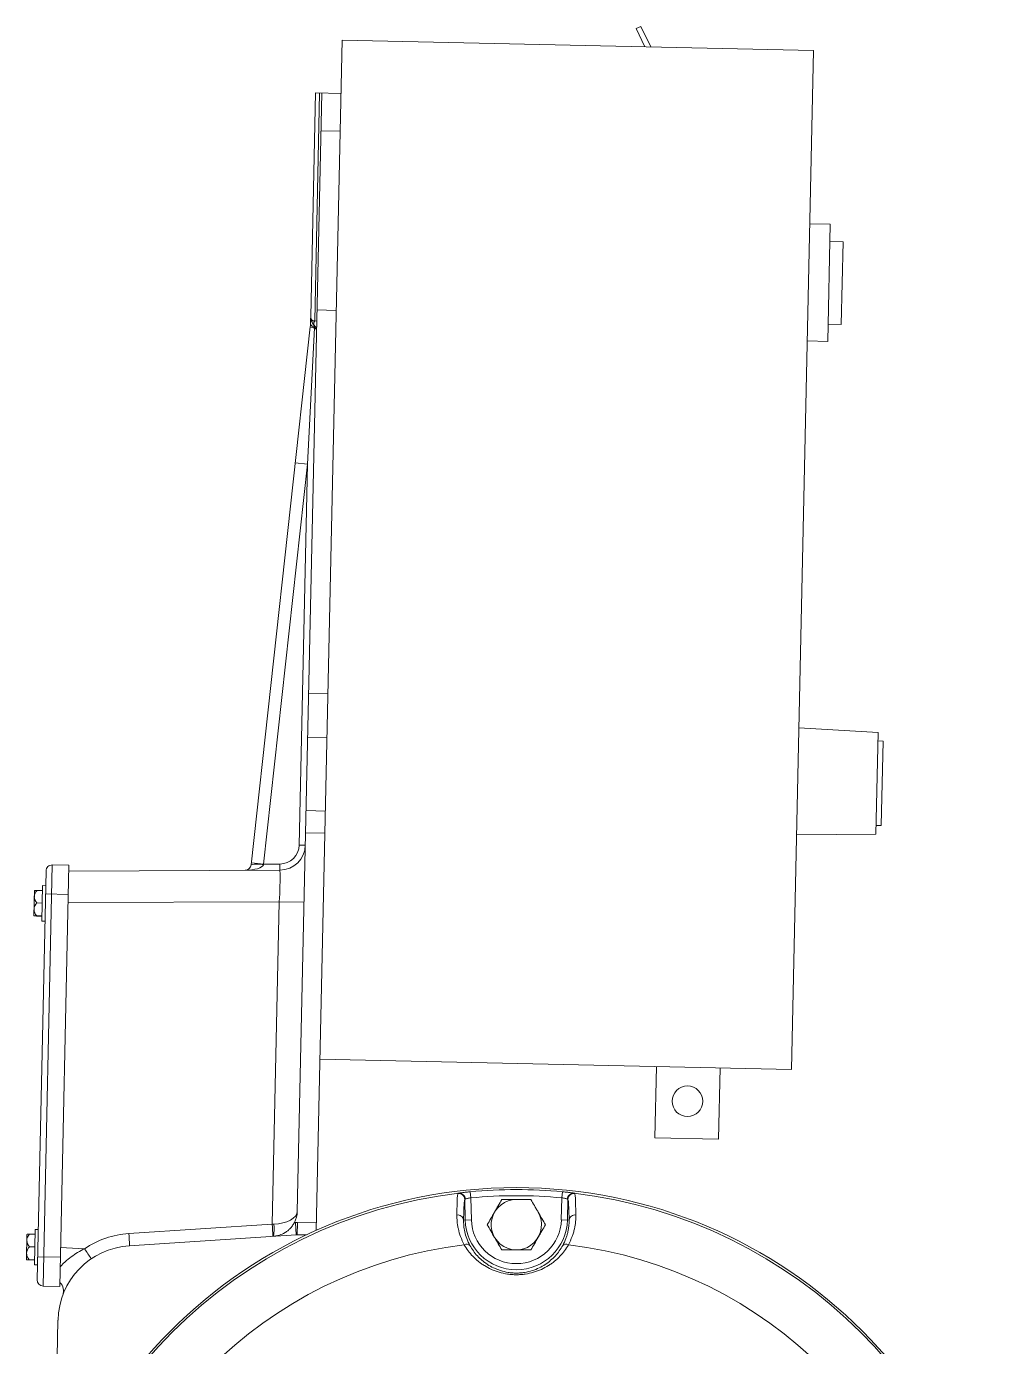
# Paper-space layout '_Left' of a CAD drawing. Header units: inches. Extents: x -5.2 to 5.3, y -9.6 to 16.2.
# Drawn here: x -4.81 to 4.8, y 3.24 to 16.2 of the extents above; entities that cross this region are included whole.
import ezdxf

# ---------------------------------------------------------------- set-up
doc = ezdxf.new("R2010")
doc.units = ezdxf.units.IN
doc.header["$MEASUREMENT"] = 0

psp = doc.layouts.new('_Left')

# ---------------------------------------------------------------- linework, layer by layer
at = {"color": 7, "linetype": 'Continuous', "lineweight": 15}
for p, q in [((1.176, 16.178), (1.222, 16.2)), ((1.222, 16.2), (1.319, 15.998)), ((1.263, 15.999), (1.176, 16.178)), ((-1.71, 16.064), (-1.965, 4.383)), ((2.919, 15.963), (-1.71, 16.064)), ((2.919, 15.963), (2.701, 5.965)), ((-1.911, 15.545), (-2.151, 4.571)), ((-2.019, 13.354), (-1.971, 15.547)), ((-1.931, 15.546), (-1.98, 13.309)), ((-1.721, 15.541), (-1.971, 15.547)), ((-1.729, 15.171), (-1.919, 15.175)), ((3.082, 14.259), (2.882, 14.263)), ((3.082, 14.259), (3.057, 13.109)), ((3.208, 14.086), (3.078, 14.089)), ((3.208, 14.086), (3.19, 13.276)), ((-1.768, 13.413), (-1.958, 13.417)), ((-2.602, 7.972), (-2.024, 13.253)), ((-1.983, 13.241), (-2.051, 11.903)), ((-2.001, 13.288), (-2, 13.285)), ((-1.981, 13.263), (-1.993, 13.277)), ((-1.96, 13.308), (-1.98, 13.309)), ((3.06, 13.279), (3.19, 13.276)), ((2.857, 13.114), (3.057, 13.109)), ((-2.051, 11.903), (-2.481, 7.979)), ((-2.051, 11.903), (-2.17, 11.916)), ((-2.132, 8.166), (-2.051, 11.903)), ((-1.85, 9.653), (-2.04, 9.657)), ((-1.859, 9.22), (-2.049, 9.224)), ((3.553, 9.272), (2.774, 9.315)), ((3.553, 9.272), (3.531, 8.273)), ((3.601, 9.186), (3.551, 9.188)), ((3.601, 9.186), (3.583, 8.357)), ((-1.875, 8.5), (-2.065, 8.504)), ((3.533, 8.358), (3.583, 8.357)), ((-2.072, 8.165), (-2.132, 8.166)), ((-1.88, 8.283), (-2.07, 8.287)), ((2.751, 8.265), (3.531, 8.273)), ((-4.705, 3.9), (-4.617, 7.913)), ((-4.556, 7.971), (-4.646, 3.838)), ((-4.556, 7.971), (-4.392, 7.968)), ((-4.392, 7.968), (-4.482, 3.835)), ((-4.393, 7.911), (-2.321, 7.92)), ((-2.481, 7.979), (-2.6, 7.992)), ((-2.481, 7.979), (-2.483, 7.973)), ((-2.481, 7.979), (-2.322, 7.98)), ((-2.321, 7.92), (-2.322, 7.98)), ((-4.737, 7.473), (-4.731, 7.718)), ((-4.704, 7.721), (-4.652, 7.72)), ((-4.651, 7.768), (-4.659, 7.42)), ((-4.62, 7.767), (-4.651, 7.768)), ((-4.398, 7.682), (-4.622, 7.687)), ((-4.707, 7.598), (-4.655, 7.597)), ((-2.328, 7.61), (-4.4, 7.601)), ((-2.397, 4.446), (-2.328, 7.61)), ((-2.328, 7.61), (-2.085, 7.605)), ((-4.663, 7.47), (-4.733, 7.471)), ((-4.733, 7.47), (-4.663, 7.468)), ((-4.71, 7.472), (-4.658, 7.47)), ((-4.71, 7.468), (-4.658, 7.467)), ((-4.663, 7.468), (-4.663, 7.47)), ((-4.659, 7.42), (-4.628, 7.419)), ((2.701, 5.965), (-1.928, 6.066)), ((1.361, 5.294), (1.376, 5.994)), ((2.001, 5.981), (1.986, 5.281)), ((1.986, 5.281), (1.361, 5.294)), ((-0.501, 4.487), (-0.507, 4.689)), ((-0.447, 4.704), (-0.453, 4.764)), ((-0.447, 4.704), (-0.441, 4.488)), ((0.441, 4.488), (0.447, 4.704)), ((0.447, 4.704), (0.453, 4.764)), ((0.507, 4.689), (0.501, 4.487)), ((-3.804, 4.354), (-2.397, 4.446)), ((-2.397, 4.446), (-2.382, 4.447)), ((-2.179, 4.461), (-2.169, 4.462)), ((-2.169, 4.462), (-2.161, 4.342)), ((-2.148, 4.462), (-2.151, 4.342)), ((-2.148, 4.462), (-1.963, 4.458)), ((-0.518, 4.486), (-0.441, 4.488)), ((0.518, 4.486), (0.441, 4.488)), ((-4.81, 4.099), (-4.805, 4.344)), ((-4.778, 4.347), (-4.726, 4.346)), ((-4.725, 4.394), (-4.732, 4.046)), ((-4.694, 4.393), (-4.725, 4.394)), ((-2.161, 4.342), (-3.8, 4.234)), ((-2.059, 4.34), (-2.151, 4.342)), ((-4.781, 4.224), (-4.729, 4.223)), ((-4.474, 4.215), (-4.239, 4.204)), ((-4.736, 4.095), (-4.807, 4.097)), ((-4.807, 4.096), (-4.736, 4.094)), ((-4.783, 4.097), (-4.731, 4.096)), ((-4.783, 4.094), (-4.731, 4.093)), ((-4.736, 4.094), (-4.736, 4.095)), ((-4.732, 4.046), (-4.701, 4.045)), ((-4.7, 4.125), (-4.476, 4.121)), ((-4.482, 3.835), (-4.646, 3.838)), ((-4.52, 2.597), (-4.5, 3.502))]:
    psp.add_line(p, q, dxfattribs=at)
at = {"color": 8, "linetype": 'Continuous', "lineweight": 15}
psp.add_line((-0.507, 4.689), (-0.508, 4.68), dxfattribs=at)
at = {"color": 7, "linetype": 'Continuous', "lineweight": 15, "flags": 128}
for points in [[(-2.483, 7.973), (-2.489, 7.962), (-2.502, 7.952), (-2.519, 7.942), (-2.542, 7.934), (-2.568, 7.928), (-2.597, 7.923), (-2.629, 7.92), (-2.661, 7.919)], [(-2.382, 4.447), (-2.336, 4.45), (-2.293, 4.458), (-2.253, 4.469), (-2.218, 4.485), (-2.19, 4.503), (-2.169, 4.524), (-2.156, 4.547), (-2.151, 4.571)]]:
    psp.add_lwpolyline(points, dxfattribs=at)
at = {"color": 7, "linetype": 'Continuous', "lineweight": 15}
for centre, radius in [((1.68, 5.652), 0.15), ((0, 0), 4.804)]:
    psp.add_circle(centre, radius, dxfattribs=at)
for centre, radius, start, end in [((-1.978, 13.339), 0.0973, 241.9019, 267.249), ((-1.899, 13.351), 0.12, 191.8794, 222.8759), ((-1.991, 13.214), 0.0288, 8.8179, 73.87), ((-2.022, 13.219), 0.06, 358.7501, 46.9398), ((-2.322, 8.17), 0.19, 270.2501, 358.7501), ((-2.322, 8.17), 0.25, 270.2501, 358.7501), ((-4.557, 7.911), 0.06, 88.7501, 178.7501), ((-2.662, 7.979), 0.06, 270.2501, 353.7501), ((-2.541, 7.705), 0.274, 77.6761, 102.8241), ((-5.994, 7.845), 3.674, 356.3327, 1.1675), ((-4.646, 7.657), 0.0867, 132.267, 177.9884), ((-4.646, 7.66), 0.0867, 179.5118, 225.2332), ((-4.624, 7.594), 0.164, 129.2102, 130.7709), ((-4.707, 7.247), 0.474, 89.7111, 92.5666), ((-4.645, 7.533), 0.0899, 133.1714, 178.1348), ((-4.645, 7.534), 0.0899, 179.3653, 224.3288), ((-4.624, 7.594), 0.164, 226.7293, 228.29), ((-4.624, 7.593), 0.164, 226.7293, 228.29), ((-4.712, 6.997), 0.474, 89.7111, 92.5666), ((-4.691, 7.943), 0.474, 264.9336, 267.789), ((0, 0), 4.783, 96.776, 173.1236), ((-0.567, 4.687), 0.0601, 1.6576, 96.8086), ((-0.561, 4.691), 0.0589, 0.651, 93.3739), ((0, 0), 4.785, 84.5713, 95.4287), ((0, 0), 4.725, 84.5713, 95.4287), ((0, 4.44), 0.247, 90, 30), ((0.561, 4.691), 0.0589, 86.6261, 179.349), ((0.567, 4.687), 0.0601, 83.1914, 178.3424), ((0, 0), 4.783, 6.8764, 83.224), ((-2.401, 4.577), 0.25, 332.4178, 358.7501), ((-0.575, 4.478), 0.0577, 8.1516, 99.2581), ((0.575, 4.478), 0.0577, 80.7419, 171.8484), ((-3.542, 4.341), 1.15, 359.2671, 5.2387), ((-2.729, 4.394), 0.351, 348.9473, 8.5528), ((-2.153, 4.222), 0.24, 88.7501, 93.7501), ((0, 4.5), 0.502, 181.5, 358.5), ((0, 4.5), 0.442, 181.5, 358.5), ((-4.72, 4.283), 0.0867, 132.267, 177.9884), ((-4.719, 4.285), 0.0867, 179.5118, 225.2332), ((-4.698, 4.22), 0.164, 129.2102, 130.7709), ((-4.78, 3.873), 0.474, 89.7111, 92.5666), ((-3.747, 3.486), 0.87, 93.7501, 124.3881), ((-4.949, 4.249), 1.15, 359.2671, 5.2387), ((-2.153, 4.222), 0.12, 88.7501, 93.7501), ((-4.719, 4.158), 0.0899, 133.1714, 178.1348), ((-4.719, 4.16), 0.0899, 179.3653, 224.3288), ((-3.75, 3.486), 0.75, 93.7501, 178.7501), ((0, 0), 4.274, 96.8727, 173.1273), ((-5.364, 3.399), 1.383, 30.702, 35.5989), ((-0.488, 4.202), 0.047, 45.4111, 119.7685), ((0.488, 4.202), 0.047, 60.2315, 134.5889), ((0, 0), 4.274, 6.8727, 83.1273), ((-4.698, 4.22), 0.164, 226.7293, 228.29), ((-4.698, 4.218), 0.164, 226.7293, 228.29), ((-4.786, 3.623), 0.474, 89.7111, 92.5666), ((-4.765, 4.568), 0.474, 264.9336, 267.789), ((-4.645, 3.898), 0.06, 178.7501, 268.7501), ((-4.566, 3.789), 0.12, 339.596, 45.0167)]:
    psp.add_arc(centre, radius, start, end, dxfattribs=at)
for points, knots in [([(-2.021, 13.279), (-2.021, 13.284), (-2.021, 13.29), (-2.02, 13.3), (-2.02, 13.305), (-2.02, 13.314), (-2.02, 13.318), (-2.02, 13.326), (-2.02, 13.33), (-2.02, 13.337), (-2.019, 13.34), (-2.019, 13.345), (-2.019, 13.347), (-2.019, 13.352), (-2.019, 13.354), (-2.019, 13.354)], [0, 0, 0, 0, 0.125, 0.125, 0.25, 0.25, 0.375, 0.375, 0.5, 0.5, 0.625, 0.625, 0.75, 0.75, 1, 1, 1, 1]), ([(-2.019, 13.354), (-2.019, 13.353), (-2.019, 13.352), (-2.019, 13.35), (-2.019, 13.35), (-2.019, 13.35), (-2.019, 13.35), (-2.019, 13.35), (-2.019, 13.35), (-2.019, 13.35), (-2.019, 13.349), (-2.019, 13.348), (-2.019, 13.348)], [0, 0, 0, 0, 0.49669, 0.638129, 0.681843, 0.689956, 0.693591, 0.696394, 0.703738, 0.732894, 0.784452, 1, 1, 1, 1]), ([(-1.98, 13.309), (-1.981, 13.309), (-1.982, 13.309), (-1.984, 13.309), (-1.985, 13.309), (-1.988, 13.309), (-1.99, 13.309), (-1.993, 13.31), (-1.995, 13.311), (-1.998, 13.312), (-1.999, 13.313), (-2.002, 13.314), (-2.003, 13.315), (-2.005, 13.316), (-2.006, 13.317), (-2.008, 13.319), (-2.009, 13.32), (-2.01, 13.322), (-2.011, 13.323), (-2.013, 13.325), (-2.013, 13.326), (-2.014, 13.329), (-2.015, 13.33), (-2.016, 13.332), (-2.016, 13.333), (-2.017, 13.336), (-2.017, 13.337), (-2.018, 13.341), (-2.019, 13.343), (-2.019, 13.348), (-2.019, 13.351), (-2.019, 13.354)], [0, 0, 0, 0, 0.035288, 0.035288, 0.070576, 0.070576, 0.141152, 0.141152, 0.211727, 0.211727, 0.282303, 0.282303, 0.344593, 0.344593, 0.406882, 0.406882, 0.469171, 0.469171, 0.531461, 0.531461, 0.590959, 0.590959, 0.650457, 0.650457, 0.709955, 0.709955, 0.769453, 0.769453, 0.884727, 0.884727, 1, 1, 1, 1]), ([(-1.999, 13.285), (-2.004, 13.292), (-2.017, 13.315), (-2.018, 13.338), (-2.019, 13.354)], [0, 0, 0, 0, 0.331165, 1, 1, 1, 1]), ([(-2.021, 13.279), (-2.021, 13.276), (-2.02, 13.274), (-2.017, 13.268), (-2.014, 13.266), (-2.008, 13.261), (-2.004, 13.258), (-1.995, 13.253), (-1.989, 13.251), (-1.983, 13.249)], [0, 0, 0, 0, 0.25, 0.25, 0.5, 0.5, 0.75, 0.75, 1, 1, 1, 1]), ([(-2.003, 13.291), (-2.003, 13.29), (-2.001, 13.288), (-2, 13.286), (-2, 13.285)], [0, 0, 0, 0, 0.505634, 1, 1, 1, 1]), ([(-1.994, 13.277), (-1.995, 13.278), (-1.997, 13.281), (-1.999, 13.284), (-2, 13.285)], [0, 0, 0, 0, 0.503556, 1, 1, 1, 1]), ([(-1.98, 13.309), (-1.981, 13.307), (-1.983, 13.304), (-1.985, 13.299), (-1.987, 13.294), (-1.989, 13.288), (-1.99, 13.281), (-1.989, 13.275), (-1.987, 13.271), (-1.985, 13.267), (-1.982, 13.264), (-1.981, 13.263)], [0, 0, 0, 0, 0.086022, 0.169098, 0.250159, 0.377123, 0.500028, 0.622906, 0.749898, 0.87213, 1, 1, 1, 1]), ([(-1.981, 13.263), (-1.982, 13.264), (-1.982, 13.264), (-1.983, 13.263), (-1.983, 13.263), (-1.984, 13.26), (-1.984, 13.258), (-1.984, 13.254), (-1.983, 13.251), (-1.983, 13.249)], [0, 0, 0, 0, 0.25, 0.25, 0.5, 0.5, 0.75, 0.75, 1, 1, 1, 1]), ([(-0.584, 4.535), (-0.584, 4.566), (-0.583, 4.594), (-0.582, 4.643), (-0.581, 4.664), (-0.58, 4.691), (-0.58, 4.699), (-0.579, 4.713), (-0.578, 4.72), (-0.576, 4.736), (-0.575, 4.743), (-0.574, 4.747)], [0, 0, 0, 0, 0.25, 0.25, 0.5, 0.5, 0.625, 0.625, 0.75, 0.75, 1, 1, 1, 1]), ([(-0.564, 4.75), (-0.56, 4.751), (-0.553, 4.752), (-0.542, 4.753), (-0.538, 4.754), (-0.529, 4.755), (-0.524, 4.756), (-0.515, 4.757), (-0.509, 4.758), (-0.499, 4.759), (-0.493, 4.76), (-0.476, 4.761), (-0.465, 4.763), (-0.453, 4.764)], [0, 0, 0, 0, 0.25, 0.25, 0.375, 0.375, 0.5, 0.5, 0.625, 0.625, 0.75, 0.75, 1, 1, 1, 1]), ([(-0.508, 4.68), (-0.509, 4.674), (-0.512, 4.659), (-0.515, 4.596), (-0.517, 4.523), (-0.518, 4.486)], [0, 0, 0, 0, 0.2602272, 0.624832, 1, 1, 1, 1]), ([(-0.447, 4.704), (-0.453, 4.703), (-0.459, 4.702), (-0.47, 4.7), (-0.475, 4.699), (-0.485, 4.697), (-0.489, 4.696), (-0.497, 4.694), (-0.5, 4.693), (-0.502, 4.692)], [0, 0, 0, 0, 0.25, 0.25, 0.5, 0.5, 0.75, 0.75, 1, 1, 1, 1]), ([(-0.214, 4.564), (-0.202, 4.585), (-0.19, 4.606), (-0.165, 4.648), (-0.154, 4.668), (-0.143, 4.687)], [0, 0, 0, 0, 0.5, 0.5, 1, 1, 1, 1]), ([(0, 4.687), (-0.025, 4.687), (-0.049, 4.687), (-0.085, 4.687), (-0.097, 4.687), (-0.12, 4.687), (-0.132, 4.687), (-0.143, 4.687)], [0, 0, 0, 0, 0.5, 0.5, 0.75, 0.75, 1, 1, 1, 1]), ([(0.143, 4.687), (0.132, 4.687), (0.12, 4.687), (0.097, 4.687), (0.085, 4.687), (0.062, 4.687), (0.05, 4.687), (0.025, 4.687), (0.012, 4.687), (0, 4.687)], [0, 0, 0, 0, 0.25, 0.25, 0.5, 0.5, 0.75, 0.75, 1, 1, 1, 1]), ([(0.143, 4.687), (0.154, 4.668), (0.165, 4.648), (0.183, 4.617), (0.189, 4.607), (0.202, 4.585), (0.208, 4.574), (0.214, 4.564)], [0, 0, 0, 0, 0.5, 0.5, 0.75, 0.75, 1, 1, 1, 1]), ([(0.502, 4.692), (0.5, 4.693), (0.497, 4.694), (0.489, 4.696), (0.485, 4.697), (0.475, 4.699), (0.47, 4.7), (0.459, 4.702), (0.453, 4.703), (0.447, 4.704)], [0, 0, 0, 0, 0.25, 0.25, 0.5, 0.5, 0.75, 0.75, 1, 1, 1, 1]), ([(0.453, 4.764), (0.465, 4.763), (0.476, 4.761), (0.493, 4.76), (0.499, 4.759), (0.51, 4.758), (0.515, 4.757), (0.525, 4.756), (0.529, 4.755), (0.538, 4.754), (0.542, 4.753), (0.554, 4.752), (0.56, 4.751), (0.564, 4.75)], [0, 0, 0, 0, 0.25, 0.25, 0.375, 0.375, 0.5, 0.5, 0.625, 0.625, 0.75, 0.75, 1, 1, 1, 1]), ([(0.518, 4.486), (0.517, 4.516), (0.517, 4.543), (0.516, 4.578), (0.515, 4.589), (0.514, 4.61), (0.514, 4.619), (0.513, 4.644), (0.512, 4.658), (0.509, 4.679), (0.508, 4.685), (0.507, 4.689)], [0, 0, 0, 0, 0.25, 0.25, 0.375, 0.375, 0.5, 0.5, 0.75, 0.75, 1, 1, 1, 1]), ([(0.574, 4.747), (0.575, 4.743), (0.576, 4.736), (0.579, 4.715), (0.58, 4.7), (0.581, 4.674), (0.581, 4.664), (0.582, 4.643), (0.582, 4.631), (0.583, 4.594), (0.584, 4.566), (0.584, 4.535)], [0, 0, 0, 0, 0.25, 0.25, 0.5, 0.5, 0.625, 0.625, 0.75, 0.75, 1, 1, 1, 1]), ([(-0.511, 4.243), (-0.526, 4.27), (-0.538, 4.297), (-0.557, 4.349), (-0.564, 4.374), (-0.572, 4.411), (-0.575, 4.423), (-0.579, 4.447), (-0.58, 4.459), (-0.583, 4.493), (-0.584, 4.515), (-0.584, 4.535)], [0, 0, 0, 0, 0.25, 0.25, 0.5, 0.5, 0.625, 0.625, 0.75, 0.75, 1, 1, 1, 1]), ([(-0.285, 4.44), (-0.274, 4.459), (-0.263, 4.479), (-0.245, 4.51), (-0.239, 4.52), (-0.227, 4.542), (-0.22, 4.553), (-0.214, 4.564)], [0, 0, 0, 0, 0.5, 0.5, 0.75, 0.75, 1, 1, 1, 1]), ([(0.214, 4.564), (0.227, 4.542), (0.239, 4.521), (0.263, 4.479), (0.274, 4.459), (0.285, 4.44)], [0, 0, 0, 0, 0.5, 0.5, 1, 1, 1, 1]), ([(0.584, 4.535), (0.585, 4.494), (0.581, 4.449), (0.567, 4.387), (0.564, 4.375), (0.556, 4.349), (0.552, 4.336), (0.538, 4.297), (0.526, 4.27), (0.511, 4.243)], [0, 0, 0, 0, 0.5, 0.5, 0.625, 0.625, 0.75, 0.75, 1, 1, 1, 1]), ([(-2.179, 4.461), (-2.185, 4.45), (-2.191, 4.44), (-2.205, 4.421), (-2.212, 4.412), (-2.228, 4.396), (-2.236, 4.388), (-2.253, 4.375), (-2.262, 4.369), (-2.289, 4.352), (-2.307, 4.344), (-2.336, 4.335), (-2.345, 4.333), (-2.36, 4.33), (-2.365, 4.329), (-2.375, 4.328), (-2.38, 4.327), (-2.384, 4.327)], [0, 0, 0, 0, 0.125, 0.125, 0.25, 0.25, 0.375, 0.375, 0.5, 0.5, 0.75, 0.75, 0.875, 0.875, 0.9375, 0.9375, 1, 1, 1, 1]), ([(-0.518, 4.486), (-0.518, 4.469), (-0.517, 4.451), (-0.514, 4.412), (-0.511, 4.391), (-0.501, 4.349), (-0.495, 4.327), (-0.478, 4.282), (-0.468, 4.259), (-0.455, 4.236)], [0, 0, 0, 0, 0.25, 0.25, 0.5, 0.5, 0.75, 0.75, 1, 1, 1, 1]), ([(-0.214, 4.316), (-0.227, 4.338), (-0.239, 4.359), (-0.263, 4.401), (-0.274, 4.421), (-0.285, 4.44)], [0, 0, 0, 0, 0.5, 0.5, 1, 1, 1, 1]), ([(0.285, 4.44), (0.274, 4.421), (0.263, 4.401), (0.245, 4.37), (0.239, 4.36), (0.227, 4.338), (0.22, 4.327), (0.214, 4.316)], [0, 0, 0, 0, 0.5, 0.5, 0.75, 0.75, 1, 1, 1, 1]), ([(0.455, 4.236), (0.468, 4.259), (0.478, 4.282), (0.491, 4.316), (0.495, 4.328), (0.501, 4.35), (0.504, 4.361), (0.515, 4.413), (0.518, 4.452), (0.518, 4.486)], [0, 0, 0, 0, 0.25, 0.25, 0.375, 0.375, 0.5, 0.5, 1, 1, 1, 1]), ([(-0.143, 4.193), (-0.154, 4.212), (-0.165, 4.232), (-0.183, 4.263), (-0.189, 4.273), (-0.202, 4.295), (-0.208, 4.306), (-0.214, 4.316)], [0, 0, 0, 0, 0.5, 0.5, 0.75, 0.75, 1, 1, 1, 1]), ([(0.214, 4.316), (0.202, 4.295), (0.19, 4.274), (0.165, 4.232), (0.154, 4.212), (0.143, 4.193)], [0, 0, 0, 0, 0.5, 0.5, 1, 1, 1, 1]), ([(-4.478, 4.027), (-4.47, 4.035), (-4.463, 4.044), (-4.446, 4.06), (-4.438, 4.069), (-4.411, 4.093), (-4.391, 4.109), (-4.35, 4.14), (-4.329, 4.154), (-4.285, 4.18), (-4.262, 4.193), (-4.239, 4.204)], [0, 0, 0, 0, 0.125, 0.125, 0.25, 0.25, 0.5, 0.5, 0.75, 0.75, 1, 1, 1, 1]), ([(0.511, 4.243), (0.488, 4.202), (0.461, 4.165), (0.412, 4.113), (0.394, 4.097), (0.366, 4.074), (0.356, 4.066), (0.335, 4.052), (0.325, 4.045), (0.293, 4.025), (0.27, 4.013), (0.222, 3.991), (0.196, 3.981), (0.143, 3.966), (0.116, 3.96), (0.073, 3.953), (0.058, 3.952), (0.029, 3.95), (0, 3.949), (-0.029, 3.95), (-0.058, 3.952), (-0.072, 3.953), (-0.115, 3.96), (-0.142, 3.966), (-0.183, 3.977), (-0.196, 3.982), (-0.221, 3.991), (-0.233, 3.996), (-0.269, 4.013), (-0.292, 4.025), (-0.325, 4.045), (-0.335, 4.052), (-0.355, 4.066), (-0.365, 4.074), (-0.393, 4.097), (-0.411, 4.113), (-0.444, 4.147), (-0.459, 4.165), (-0.487, 4.203), (-0.5, 4.223), (-0.511, 4.243)], [0, 0, 0, 0, 0.125, 0.125, 0.1875, 0.1875, 0.21875, 0.21875, 0.25, 0.25, 0.3125, 0.3125, 0.375, 0.375, 0.4375, 0.4375, 0.46875, 0.46875, 0.5, 0.53125, 0.53125, 0.5625, 0.5625, 0.625, 0.625, 0.65625, 0.65625, 0.6875, 0.6875, 0.75, 0.75, 0.78125, 0.78125, 0.8125, 0.8125, 0.875, 0.875, 0.9375, 0.9375, 1, 1, 1, 1]), ([(-0.455, 4.236), (-0.445, 4.217), (-0.434, 4.2), (-0.41, 4.166), (-0.397, 4.15), (-0.368, 4.119), (-0.353, 4.104), (-0.328, 4.083), (-0.32, 4.076), (-0.302, 4.063), (-0.293, 4.057), (-0.265, 4.038), (-0.245, 4.027), (-0.213, 4.012), (-0.202, 4.007), (-0.179, 3.998), (-0.167, 3.994), (-0.131, 3.982), (-0.106, 3.976), (-0.067, 3.97), (-0.054, 3.968), (-0.027, 3.966), (0, 3.965), (0.027, 3.966), (0.054, 3.968), (0.067, 3.97), (0.107, 3.976), (0.132, 3.982), (0.179, 3.997), (0.202, 4.007), (0.245, 4.027), (0.265, 4.038), (0.303, 4.063), (0.32, 4.077), (0.353, 4.105), (0.369, 4.119), (0.411, 4.166), (0.435, 4.199), (0.455, 4.236)], [0, 0, 0, 0, 0.0625, 0.0625, 0.125, 0.125, 0.1875, 0.1875, 0.21875, 0.21875, 0.25, 0.25, 0.3125, 0.3125, 0.34375, 0.34375, 0.375, 0.375, 0.4375, 0.4375, 0.46875, 0.46875, 0.5, 0.53125, 0.53125, 0.5625, 0.5625, 0.625, 0.625, 0.6875, 0.6875, 0.75, 0.75, 0.8125, 0.8125, 0.875, 0.875, 1, 1, 1, 1]), ([(0, 4.193), (-0.025, 4.193), (-0.049, 4.193), (-0.085, 4.193), (-0.097, 4.193), (-0.12, 4.193), (-0.132, 4.193), (-0.143, 4.193)], [0, 0, 0, 0, 0.5, 0.5, 0.75, 0.75, 1, 1, 1, 1]), ([(0.143, 4.193), (0.132, 4.193), (0.12, 4.193), (0.097, 4.193), (0.085, 4.193), (0.062, 4.193), (0.05, 4.193), (0.025, 4.193), (0.012, 4.193), (0, 4.193)], [0, 0, 0, 0, 0.25, 0.25, 0.5, 0.5, 0.75, 0.75, 1, 1, 1, 1])]:
    psp.add_open_spline(points, degree=3, knots=knots, dxfattribs=at)
for points in [[(-2.024, 13.253), (-2.023, 13.262), (-2.022, 13.271), (-2.021, 13.279)], [(-1.983, 13.249), (-1.983, 13.246), (-1.983, 13.244), (-1.983, 13.241)], [(-0.574, 4.747), (-0.573, 4.748), (-0.57, 4.749), (-0.564, 4.75)], [(-0.502, 4.692), (-0.505, 4.691), (-0.506, 4.69), (-0.507, 4.689)], [(0.507, 4.689), (0.506, 4.69), (0.505, 4.691), (0.502, 4.692)], [(0.564, 4.75), (0.57, 4.749), (0.573, 4.748), (0.574, 4.747)]]:
    psp.add_open_spline(points, degree=3, dxfattribs=at)

doc.saveas('drawing.dxf')
